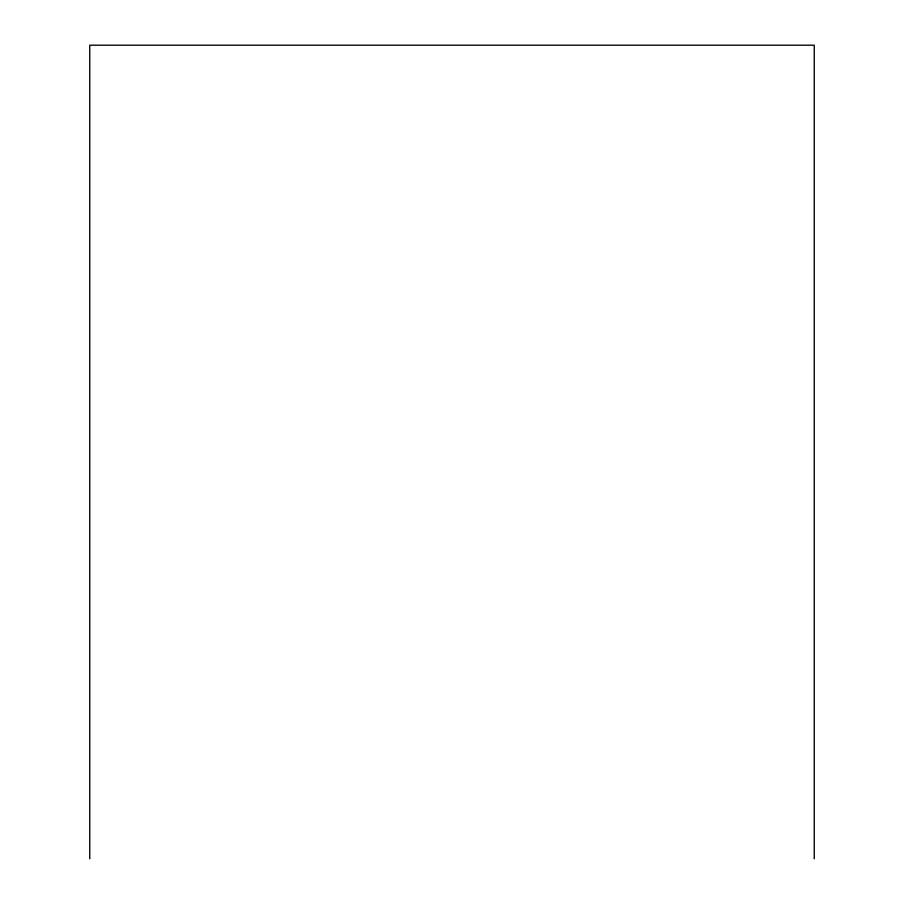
<?xml version="1.0" encoding="UTF-8"?>
<svg xmlns="http://www.w3.org/2000/svg" width="904" height="904" viewBox="0 0 904 904"><rect width="100%" height="100%" fill="white"/><g stroke="black" fill="none" stroke-linecap="round" stroke-linejoin="round"><path stroke-width="1.36" d="M814.255 858.8L814.255 45.2L89.745 45.2L89.745 858.8"/></g></svg>
